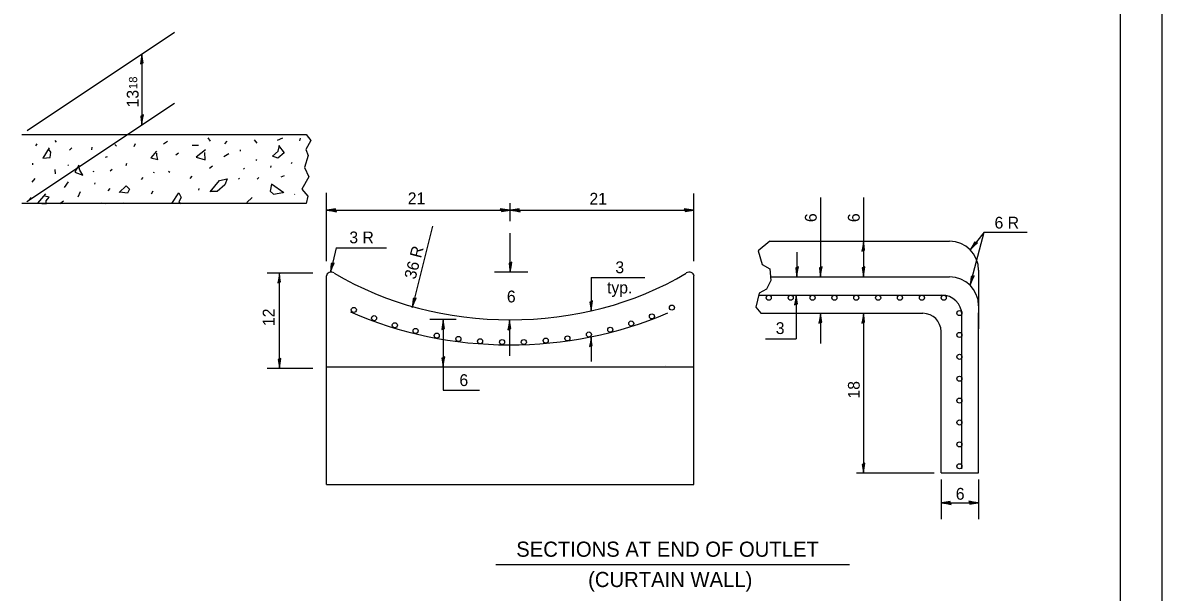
# Model space of a CAD drawing. Extents: x 0 to 2.83, y 0 to 1.83.
# Drawn here: x 1.704 to 2.833, y 0.59 to 1.153 of the extents above; entities that cross this region are included whole.
import ezdxf

# ---------------------------------------------------------------- set-up
doc = ezdxf.new("R2010")
doc.units = 0
for name, color, linetype in [('RD_Pr_Roadway_Dimensions', 7, 'Continuous'), ('RD_Pr_Roadway_Notes', 7, 'Continuous'), ('SH_General_Details', 7, 'Continuous'), ('SH_Printer_Plotting_Border', 7, 'Continuous')]:
    doc.layers.add(name, color=color, linetype=linetype)

msp = doc.modelspace()

# ---------------------------------------------------------------- linework, layer by layer
at = {"layer": 'RD_Pr_Roadway_Dimensions'}
for p, q in [((1.7087, 1.047), (1.8548, 1.1442)), ((1.8224, 1.1227), (1.8224, 1.0525)), ((1.7085, 0.9767), (1.8546, 1.0739)), ((2.0054, 0.9175), (2.0054, 0.9851)), ((2.3694, 0.9175), (2.3694, 0.9845)), ((2.1874, 0.9572), (2.1874, 0.9749)), ((2.4948, 0.9804), (2.4948, 0.9021)), ((2.5373, 0.9804), (2.5373, 0.9021)), ((2.0054, 0.968), (2.1874, 0.968)), ((2.1874, 0.968), (2.3694, 0.968)), ((2.1102, 0.9523), (2.0902, 0.8718)), ((2.1874, 0.9067), (2.1874, 0.9451)), ((2.6568, 0.9461), (2.643, 0.9289)), ((2.643, 0.8937), (2.6568, 0.9461)), ((2.6568, 0.9461), (2.6996, 0.9461)), ((2.0147, 0.9307), (2.0091, 0.9065)), ((2.0147, 0.9307), (2.0649, 0.9307)), ((2.4714, 0.9263), (2.4714, 0.9021)), ((1.9464, 0.9059), (1.9919, 0.9059)), ((1.9586, 0.8115), (1.9586, 0.9059)), ((2.2049, 0.9067), (2.1718, 0.9067)), ((2.2674, 0.9013), (2.2674, 0.8684)), ((2.2674, 0.9013), (2.3207, 0.9013)), ((2.4706, 0.884), (2.4706, 0.8408)), ((2.1337, 0.8597), (2.1076, 0.8597)), ((2.121, 0.8597), (2.121, 0.8128)), ((2.1867, 0.8595), (2.1867, 0.8237)), ((2.4948, 0.8659), (2.4948, 0.8359)), ((2.5373, 0.8659), (2.5373, 0.7873)), ((2.2674, 0.8427), (2.2674, 0.8183)), ((2.4403, 0.8408), (2.4706, 0.8408)), ((1.9464, 0.8115), (1.9919, 0.8115)), ((2.121, 0.8128), (2.121, 0.7898)), ((2.121, 0.7898), (2.1568, 0.7898)), ((2.5373, 0.7873), (2.5373, 0.7076)), ((2.6075, 0.7076), (2.5304, 0.7076)), ((2.6144, 0.7013), (2.6144, 0.662)), ((2.6514, 0.7013), (2.6514, 0.662)), ((2.6144, 0.6784), (2.6514, 0.6784))]:
    msp.add_line(p, q, dxfattribs=at)
for points in [[(1.8223, 1.1137), (1.8236, 1.114), (1.823, 1.1178), (1.8224, 1.1227), (1.8217, 1.1175), (1.8209, 1.1129), (1.8223, 1.1137), (1.8232, 1.1141), (1.8224, 1.1194), (1.8214, 1.1136), (1.8225, 1.1144), (1.8224, 1.1169), (1.822, 1.1145)], [(1.8225, 1.0615), (1.8212, 1.0612), (1.8218, 1.0574), (1.8224, 1.0525), (1.8231, 1.0577), (1.8239, 1.0623), (1.8225, 1.0615), (1.8216, 1.0611), (1.8224, 1.0558), (1.8234, 1.0616), (1.8223, 1.0607), (1.8224, 1.0583), (1.8228, 1.0606)], [(2.0144, 0.9679), (2.0141, 0.9692), (2.0103, 0.9686), (2.0054, 0.968), (2.0106, 0.9673), (2.0152, 0.9665), (2.0144, 0.9679), (2.014, 0.9688), (2.0087, 0.968), (2.0145, 0.967), (2.0136, 0.9681), (2.0112, 0.968), (2.0135, 0.9676)], [(2.1783, 0.9681), (2.1786, 0.9668), (2.1825, 0.9674), (2.1874, 0.968), (2.1821, 0.9687), (2.1775, 0.9695), (2.1783, 0.9681), (2.1787, 0.9672), (2.1841, 0.968), (2.1782, 0.969), (2.1791, 0.9679), (2.1816, 0.968), (2.1792, 0.9684)], [(2.1964, 0.9679), (2.1961, 0.9692), (2.1923, 0.9686), (2.1874, 0.968), (2.1926, 0.9673), (2.1972, 0.9665), (2.1964, 0.9679), (2.196, 0.9688), (2.1907, 0.968), (2.1965, 0.967), (2.1956, 0.9681), (2.1932, 0.968), (2.1956, 0.9676)], [(2.3604, 0.9681), (2.3607, 0.9668), (2.3645, 0.9674), (2.3694, 0.968), (2.3642, 0.9687), (2.3596, 0.9695), (2.3604, 0.9681), (2.3608, 0.9672), (2.3661, 0.968), (2.3603, 0.969), (2.3611, 0.9679), (2.3636, 0.968), (2.3612, 0.9684)], [(2.5372, 0.9281), (2.5385, 0.9284), (2.5379, 0.9323), (2.5373, 0.9373), (2.5366, 0.932), (2.5357, 0.9273), (2.5372, 0.9281), (2.5381, 0.9285), (2.5373, 0.934), (2.5362, 0.928), (2.5374, 0.9289), (2.5372, 0.9314), (2.5369, 0.929)], [(2.0113, 0.9153), (2.0099, 0.9153), (2.0096, 0.9114), (2.0091, 0.9065), (2.011, 0.9114), (2.0128, 0.9157), (2.0113, 0.9153), (2.0103, 0.9151), (2.0099, 0.9097), (2.0122, 0.9152), (2.0109, 0.9146), (2.0105, 0.9122), (2.0114, 0.9144)], [(2.1875, 0.9157), (2.1862, 0.9154), (2.1867, 0.9116), (2.1874, 0.9067), (2.1881, 0.9119), (2.1889, 0.9165), (2.1875, 0.9157), (2.1866, 0.9153), (2.1874, 0.91), (2.1884, 0.9158), (2.1873, 0.9149), (2.1874, 0.9125), (2.1878, 0.9148)], [(1.9585, 0.8968), (1.9598, 0.8971), (1.9592, 0.9009), (1.9586, 0.9059), (1.9579, 0.9006), (1.9571, 0.896), (1.9585, 0.8968), (1.9594, 0.8972), (1.9586, 0.9026), (1.9576, 0.8967), (1.9587, 0.8976), (1.9586, 0.9), (1.9582, 0.8977)], [(2.4715, 0.9112), (2.4702, 0.9109), (2.4708, 0.907), (2.4714, 0.9021), (2.4721, 0.9074), (2.4729, 0.912), (2.4715, 0.9112), (2.4707, 0.9108), (2.4714, 0.9054), (2.4724, 0.9113), (2.4713, 0.9104), (2.4715, 0.908), (2.4718, 0.9103)], [(2.4949, 0.9112), (2.4936, 0.9109), (2.4941, 0.907), (2.4948, 0.9021), (2.4955, 0.9074), (2.4963, 0.912), (2.4949, 0.9112), (2.494, 0.9108), (2.4948, 0.9054), (2.4958, 0.9113), (2.4947, 0.9104), (2.4948, 0.908), (2.4952, 0.9103)], [(2.5374, 0.9112), (2.5361, 0.9109), (2.5367, 0.907), (2.5373, 0.9021), (2.538, 0.9074), (2.5388, 0.912), (2.5374, 0.9112), (2.5365, 0.9108), (2.5373, 0.9054), (2.5383, 0.9113), (2.5372, 0.9104), (2.5373, 0.908), (2.5377, 0.9103)], [(2.6455, 0.9024), (2.6441, 0.9025), (2.6437, 0.8986), (2.643, 0.8937), (2.6451, 0.8986), (2.647, 0.9029), (2.6455, 0.9024), (2.6445, 0.9023), (2.6439, 0.8969), (2.6463, 0.9023), (2.645, 0.9018), (2.6445, 0.8994), (2.6455, 0.9015)], [(2.0925, 0.8805), (2.0911, 0.8805), (2.0908, 0.8767), (2.0902, 0.8718), (2.0922, 0.8767), (2.094, 0.8809), (2.0925, 0.8805), (2.0915, 0.8803), (2.091, 0.875), (2.0934, 0.8804), (2.0921, 0.8798), (2.0916, 0.8774), (2.0925, 0.8796)], [(2.4705, 0.875), (2.4718, 0.8753), (2.4712, 0.8791), (2.4706, 0.884), (2.4699, 0.8788), (2.4691, 0.8742), (2.4705, 0.875), (2.4714, 0.8754), (2.4706, 0.8807), (2.4696, 0.8749), (2.4707, 0.8758), (2.4706, 0.8782), (2.4702, 0.8759)], [(2.2675, 0.8774), (2.2662, 0.8771), (2.2668, 0.8733), (2.2674, 0.8684), (2.2681, 0.8737), (2.2689, 0.8782), (2.2675, 0.8774), (2.2666, 0.877), (2.2674, 0.8717), (2.2684, 0.8775), (2.2673, 0.8767), (2.2674, 0.8742), (2.2678, 0.8766)], [(2.1208, 0.8507), (2.1222, 0.851), (2.1216, 0.8548), (2.121, 0.8597), (2.1202, 0.8545), (2.1194, 0.8499), (2.1208, 0.8507), (2.1217, 0.8511), (2.121, 0.8564), (2.1199, 0.8506), (2.1211, 0.8514), (2.1209, 0.8539), (2.1206, 0.8515)], [(2.1865, 0.8505), (2.1879, 0.8508), (2.1873, 0.8546), (2.1867, 0.8595), (2.186, 0.8543), (2.1851, 0.8497), (2.1865, 0.8505), (2.1874, 0.8509), (2.1867, 0.8562), (2.1856, 0.8504), (2.1868, 0.8512), (2.1866, 0.8537), (2.1863, 0.8513)], [(2.4946, 0.8569), (2.496, 0.8572), (2.4954, 0.861), (2.4948, 0.8659), (2.4941, 0.8607), (2.4932, 0.8561), (2.4946, 0.8569), (2.4955, 0.8573), (2.4948, 0.8626), (2.4937, 0.8568), (2.4949, 0.8577), (2.4947, 0.8601), (2.4944, 0.8578)], [(2.5372, 0.8569), (2.5385, 0.8572), (2.5379, 0.861), (2.5373, 0.8659), (2.5366, 0.8607), (2.5358, 0.8561), (2.5372, 0.8569), (2.538, 0.8573), (2.5373, 0.8626), (2.5363, 0.8568), (2.5374, 0.8577), (2.5373, 0.8601), (2.5369, 0.8578)], [(2.2673, 0.8337), (2.2686, 0.834), (2.268, 0.8378), (2.2674, 0.8427), (2.2667, 0.8374), (2.2659, 0.8329), (2.2673, 0.8337), (2.2682, 0.8341), (2.2674, 0.8394), (2.2664, 0.8336), (2.2675, 0.8344), (2.2674, 0.8369), (2.267, 0.8345)], [(1.9587, 0.8205), (1.9574, 0.8202), (1.958, 0.8164), (1.9586, 0.8115), (1.9593, 0.8167), (1.9601, 0.8213), (1.9587, 0.8205), (1.9579, 0.8201), (1.9586, 0.8148), (1.9596, 0.8206), (1.9585, 0.8197), (1.9586, 0.8173), (1.959, 0.8196)], [(2.1211, 0.8219), (2.1197, 0.8216), (2.1203, 0.8177), (2.121, 0.8128), (2.1217, 0.8181), (2.1225, 0.8227), (2.1211, 0.8219), (2.1202, 0.8215), (2.121, 0.8161), (2.122, 0.822), (2.1208, 0.8211), (2.121, 0.8187), (2.1214, 0.821)], [(2.5374, 0.7166), (2.5361, 0.7163), (2.5367, 0.7125), (2.5373, 0.7076), (2.538, 0.7128), (2.5388, 0.7174), (2.5374, 0.7166), (2.5365, 0.7162), (2.5373, 0.7109), (2.5383, 0.7167), (2.5372, 0.7159), (2.5373, 0.7134), (2.5377, 0.7158)], [(2.6235, 0.6782), (2.6232, 0.6796), (2.6193, 0.679), (2.6144, 0.6784), (2.6197, 0.6776), (2.6243, 0.6768), (2.6235, 0.6782), (2.6231, 0.6791), (2.6177, 0.6783), (2.6236, 0.6773), (2.6227, 0.6785), (2.6202, 0.6783), (2.6226, 0.678)], [(2.6424, 0.6785), (2.6427, 0.6771), (2.6465, 0.6777), (2.6514, 0.6784), (2.6462, 0.6791), (2.6416, 0.6799), (2.6424, 0.6785), (2.6428, 0.6776), (2.6481, 0.6784), (2.6423, 0.6794), (2.6432, 0.6782), (2.6456, 0.6784), (2.6433, 0.6787)]]:
    msp.add_lwpolyline(points, dxfattribs=at)
at = {"layer": 'RD_Pr_Roadway_Notes'}
msp.add_line((2.1731, 0.6171), (2.5236, 0.6171), dxfattribs=at)
at = {"layer": 'SH_General_Details'}
for p, q in [((2.8333, 0), (2.8333, 1.8333)), ((1.7034, 1.043), (1.9852, 1.043)), ((1.8876, 1.0395), (1.8901, 1.0362)), ((1.9567, 1.0373), (1.9619, 1.0395)), ((1.9792, 1.0392), (1.9784, 1.0368)), ((1.9852, 1.043), (1.9897, 1.037)), ((1.7173, 1.0318), (1.7187, 1.0337)), ((1.7379, 1.0354), (1.7364, 1.037)), ((1.7507, 1.0274), (1.7529, 1.0296)), ((1.7728, 1.0276), (1.7732, 1.0304)), ((1.7971, 1.0315), (1.7956, 1.0329)), ((1.8147, 1.0312), (1.8162, 1.034)), ((1.8438, 1.0337), (1.8478, 1.0362)), ((1.8784, 1.0321), (1.8721, 1.0321)), ((1.9045, 1.0337), (1.9067, 1.0362)), ((1.9196, 1.0276), (1.9196, 1.0263)), ((1.9335, 1.0376), (1.9361, 1.0343)), ((1.9897, 1.037), (1.9848, 1.0282)), ((1.9848, 1.0282), (1.987, 1.0222)), ((1.7864, 1.0205), (1.7883, 1.0213)), ((1.8559, 1.0227), (1.8585, 1.0249)), ((1.9034, 1.0213), (1.9085, 1.024)), ((1.9361, 1.0171), (1.9354, 1.018)), ((1.987, 1.0222), (1.9835, 1.0103)), ((1.7143, 1.013), (1.7143, 1.0146)), ((1.7367, 1.0039), (1.7364, 1.0083)), ((1.7489, 1.0122), (1.7496, 1.013)), ((1.7743, 1.0058), (1.7746, 1.0069)), ((1.7908, 1.0069), (1.793, 1.0086)), ((1.8067, 1.0122), (1.8074, 1.0146)), ((1.8342, 1.005), (1.8346, 1.0061)), ((1.85, 1.0052), (1.8489, 1.0064)), ((1.8894, 1.0097), (1.8923, 1.0119)), ((1.9229, 1.0088), (1.924, 1.0097)), ((1.9501, 1.0102), (1.9505, 1.0119)), ((1.9703, 1.0141), (1.9714, 1.0152)), ((1.9835, 1.0103), (1.9877, 1.001)), ((1.7136, 0.9956), (1.7165, 0.9994)), ((1.7456, 0.9906), (1.7496, 0.9961)), ((1.7757, 0.9939), (1.7761, 0.995)), ((1.8221, 0.9983), (1.8236, 1.0003)), ((1.8703, 0.9994), (1.8721, 1.0017)), ((1.9192, 0.9986), (1.9185, 0.9997)), ((1.9365, 0.9986), (1.9383, 1.0003)), ((1.9604, 1.0011), (1.9637, 1.0022)), ((1.9877, 1.001), (1.9807, 0.9889)), ((1.7592, 0.9812), (1.7614, 0.9865)), ((1.789, 0.987), (1.7908, 0.9895)), ((1.832, 0.9843), (1.8335, 0.987)), ((1.8787, 0.9878), (1.8791, 0.9895)), ((1.974, 0.9834), (1.9736, 0.984)), ((1.9807, 0.9889), (1.9867, 0.9819)), ((1.9852, 0.9746), (1.7034, 0.9746)), ((1.7099, 0.9776), (1.7125, 0.9804)), ((1.7412, 0.9746), (1.7448, 0.9771)), ((1.7868, 0.9743), (1.782, 0.9751)), ((1.805, 0.9746), (1.8041, 0.9751)), ((1.9262, 0.9757), (1.9317, 0.9804)), ((1.9867, 0.9819), (1.9852, 0.9746)), ((2.4447, 0.9373), (2.4329, 0.9279)), ((2.4447, 0.9373), (2.6227, 0.9373)), ((2.4329, 0.9279), (2.4371, 0.9142)), ((2.4371, 0.9142), (2.4445, 0.91)), ((2.4445, 0.91), (2.4456, 0.8984)), ((2.6514, 0.9086), (2.6514, 0.8504)), ((2.0054, 0.6965), (2.0054, 0.903)), ((2.3694, 0.6965), (2.3694, 0.903)), ((2.4456, 0.8984), (2.4413, 0.8899)), ((2.4452, 0.9021), (2.6227, 0.9021)), ((2.434, 0.8857), (2.4308, 0.872)), ((2.4336, 0.884), (2.615, 0.884)), ((2.4413, 0.8899), (2.434, 0.8857)), ((2.4308, 0.872), (2.4356, 0.8659)), ((2.4356, 0.8659), (2.5963, 0.8659)), ((2.6347, 0.7121), (2.6347, 0.8643)), ((2.6514, 0.7079), (2.6514, 0.8663)), ((2.6142, 0.7079), (2.6142, 0.8488)), ((2.3408, 0.8141), (2.3408, 0.8144)), ((2.0054, 0.8128), (2.3694, 0.8128)), ((2.6142, 0.7079), (2.6514, 0.7079)), ((2.0054, 0.6965), (2.3694, 0.6965))]:
    msp.add_line(p, q, dxfattribs=at)
msp.add_lwpolyline([(0.1667, 1.7917), (2.7917, 1.7917), (2.7917, 0.0417), (0.1667, 0.0417)], close=True, dxfattribs=at)
for points in [[(1.7305, 1.0296), (1.7242, 1.0196), (1.7316, 1.0202), (1.7323, 1.0254), (1.7305, 1.0276)], [(1.8854, 1.0276), (1.8762, 1.0205), (1.885, 1.018), (1.8846, 1.0251)], [(1.9578, 1.0321), (1.9633, 1.0249), (1.9571, 1.0196), (1.9519, 1.0216), (1.9575, 1.0263), (1.9586, 1.0321)], [(1.8368, 1.0263), (1.8313, 1.0199), (1.8383, 1.0182), (1.8372, 1.0221), (1.8372, 1.0243)], [(1.7599, 1.0127), (1.7559, 1.0055), (1.764, 1.0025), (1.761, 1.0077), (1.7599, 1.0111)], [(1.8901, 0.9862), (1.8993, 0.9975), (1.9067, 0.9989), (1.9045, 0.9931), (1.8971, 0.9865), (1.8905, 0.9865)], [(1.963, 0.9851), (1.9508, 0.9939), (1.9494, 0.9867), (1.9527, 0.9837), (1.9619, 0.9854)], [(1.7268, 0.9843), (1.7191, 0.9751), (1.7276, 0.9743), (1.7276, 0.9773), (1.7305, 0.9809), (1.7261, 0.982)], [(1.7997, 0.9854), (1.8067, 0.992), (1.81, 0.9887), (1.8081, 0.9848), (1.8004, 0.9859)], [(1.852, 0.9746), (1.8589, 0.9851), (1.8614, 0.9804), (1.8589, 0.9762), (1.8608, 0.9746)], [(2.6488, 0.9359), (2.6475, 0.9365), (2.6456, 0.9331), (2.643, 0.9289), (2.6469, 0.9326), (2.6504, 0.9356), (2.6488, 0.9359), (2.6478, 0.9361), (2.6451, 0.9315), (2.6495, 0.9354), (2.6481, 0.9354), (2.6467, 0.9334), (2.6484, 0.935)]]:
    msp.add_lwpolyline(points, dxfattribs=at)
for centre in [(2.4435, 0.8813), (2.4652, 0.8813), (2.4869, 0.8813), (2.5085, 0.8813), (2.5302, 0.8813), (2.5519, 0.8813), (2.5735, 0.8813), (2.5952, 0.8813), (2.6169, 0.8813), (2.0324, 0.8693), (2.3476, 0.8715), (2.0524, 0.8611), (2.3072, 0.8558), (2.3277, 0.8628), (2.6324, 0.8662), (2.073, 0.8541), (2.0936, 0.8485), (2.2653, 0.8449), (2.2864, 0.8497), (2.6324, 0.8445), (2.1145, 0.8439), (2.136, 0.8405), (2.1575, 0.8382), (2.1792, 0.8374), (2.2008, 0.8374), (2.2225, 0.8389), (2.244, 0.8411), (2.6324, 0.8228), (2.6324, 0.8012), (2.6324, 0.7795), (2.6324, 0.7578), (2.6324, 0.7362), (2.6324, 0.7145)]:
    msp.add_circle(centre, 0.00251, dxfattribs=at)
for centre, radius in [((2.6227, 0.9086), 0.0287), ((2.6227, 0.8734), 0.0287), ((2.615, 0.8643), 0.0197), ((2.5963, 0.848), 0.0179)]:
    msp.add_arc(centre, radius, 360, 90, dxfattribs=at)
for centre, major_axis, start_param, end_param in [((2.0101, 0.903), (-0.00473, 0), 4.047499, 6.283185), ((2.1874, 1.0769), (-0.2827, 0), 0.905907, 2.23568), ((2.3647, 0.903), (0.00473, 0), 0, 2.23568), ((2.1874, 1.0769), (-0.3149, 0), 1.044017, 2.088907)]:
    msp.add_ellipse(centre, major_axis=major_axis, ratio=0.769231, start_param=start_param, end_param=end_param, dxfattribs=at)
at = {"layer": 'SH_Printer_Plotting_Border'}
msp.add_lwpolyline([(0, 0), (2.8333, 0), (2.8333, 1.8333), (0, 1.8333)], close=True, dxfattribs=at)

# ---------------------------------------------------------------- texts
at = {"layer": 'RD_Pr_Roadway_Dimensions'}
for s, height, rotation, p in [('8', 0.00817, 90, (1.8177, 1.0942)), ('13', 0.01167, 90, (1.8191, 1.0697)), ('1', 0.00817, 90, (1.8177, 1.0878)), ('21', 0.01167, 360, (2.0858, 0.9739)), ('21', 0.01167, 360, (2.2658, 0.9735)), ('6', 0.0117, 90, (2.491, 0.9562)), ('6', 0.0117, 90, (2.5336, 0.9562)), ('6 R', 0.01167, 360, (2.6672, 0.9498)), ('3 R', 0.01167, 360, (2.0279, 0.9352)), ('36 R', 0.01167, 75.4685, (2.0934, 0.8989)), ('3', 0.0117, 360, (2.2915, 0.9056)), ('typ.', 0.01167, 360, (2.2832, 0.8856)), ('12', 0.01167, 90, (1.9538, 0.8533)), ('3', 0.0117, 360, (2.4504, 0.8454)), ('6', 0.0117, 360, (2.137, 0.7939)), ('18', 0.01167, 90, (2.5336, 0.7815)), ('6', 0.0117, 360, (2.6288, 0.6814))]:
    msp.add_text(s, height=height, rotation=rotation, dxfattribs=at).set_placement(p)
at = {"layer": 'RD_Pr_Roadway_Notes'}
for s, p in [('SECTIONS AT END OF OUTLET', (2.1933, 0.6249)), ('(CURTAIN WALL)', (2.2645, 0.5949))]:
    msp.add_text(s, height=0.015, rotation=360, dxfattribs=at).set_placement(p)
at = {"layer": 'SH_General_Details'}
msp.add_text('6', height=0.0117, rotation=360, dxfattribs=at).set_placement((2.184, 0.8767))

doc.saveas('drawing.dxf')
